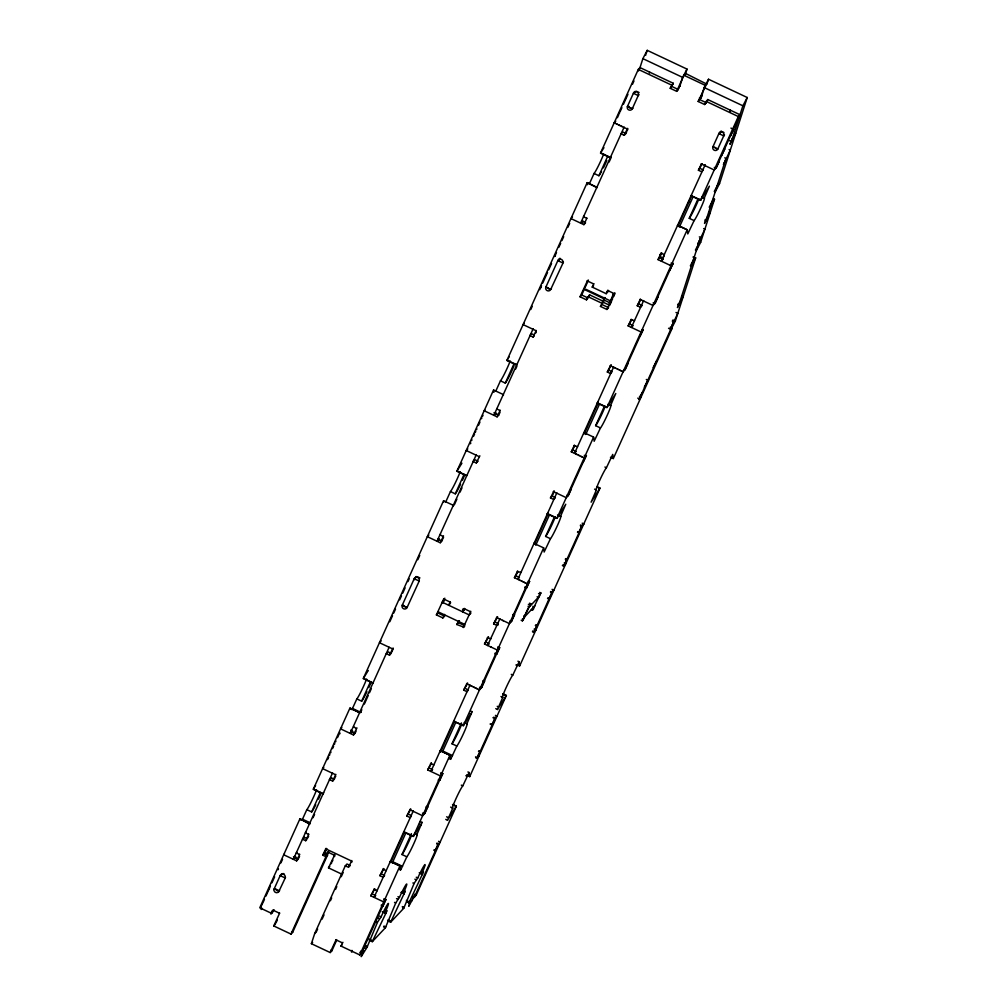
<?xml version="1.0" encoding="UTF-8"?>
<svg xmlns="http://www.w3.org/2000/svg" width="1007" height="1007" viewBox="0 0 1007 1007"><rect width="100%" height="100%" fill="white"/><g stroke="black" fill="none" stroke-linecap="round" stroke-linejoin="round"><path stroke-width="1.5" d="M452.747 804.442L456.372 806.154L416.231 895.059L413.185 898.332L408.741 906.287L410.252 901.479L408.968 902.776L406.538 901.63M506.269 695.547L497.496 709.532L502.757 697.36A12.512 0.919 -64.8 0 1 505.804 688.322A12.512 0.919 -64.8 0 1 512.802 675.093L519.121 661.763L517.913 661.196M410.239 901.655L409.547 901.227M639.609 68.828L642.881 58.645L647.224 50.35L687.013 69.105L685.251 74.581M645.613 55.347L645.94 54.353M646.255 53.346L647.224 50.35M649.389 73.083L649.679 72.164M610.871 300.64L613.276 293.805M679.813 86.3L680.254 84.928M680.48 84.248L682.67 77.401L687.013 69.105M699.45 97.918L700.671 98.485L704.183 87.546L708.525 79.251L747.232 97.503L719.539 183.626L715.197 191.922A3.575 1.75 27.6 0 1 714.303 191.418L718.633 183.123A3.575 1.75 27.6 0 0 719.539 183.626M706.977 84.034L707.418 82.662M707.644 81.982L708.525 79.251M663.147 257.792L662.883 258.308A3.575 1.75 27.6 0 1 660.202 255.098L660.642 253.726M729.874 111.651L730.339 110.178L729.911 111.135M668.547 328.282L670.964 329.415L673.469 321.636L672.261 321.069M747.232 97.503L742.902 105.798L731.397 141.559L729.584 140.703M670.964 329.415L675.307 321.132L695.648 257.868A3.575 1.75 27.6 0 0 694.704 257.502L692.992 257.037M700.683 242.246A3.575 1.75 27.6 0 1 699.777 241.743L695.447 250.026A3.575 1.75 27.6 0 0 696.341 250.542L700.683 242.246L714.504 199.248A3.575 1.75 27.6 0 0 713.56 198.895L709.23 207.178A3.575 1.75 27.6 0 1 710.174 207.543L714.504 199.248M336.741 940.034L331.895 950.772L330.195 952.559L311.377 943.685L314.662 933.665L345.3 865.806L346.987 864.006L350.021 865.428M261.619 907.798L261.191 909.497L261.833 908.755M351.959 950.381L351.531 952.093L352.035 951.552M271.437 912.002L270.87 914.066L272.884 910.882M362.772 951.842L361.211 956.65L367.052 947.222L377.537 922.135L381.099 916.848A12.512 0.919 -64.8 0 1 388.098 903.619A12.512 0.919 -64.8 0 1 385.052 912.657L383.239 911.801M369.267 940.236L372.288 941.671L385.379 927.774L395.877 902.687L399.439 897.401A12.512 0.919 -64.8 0 1 406.438 884.171A12.512 0.919 -64.8 0 1 403.392 893.209L401.264 892.215M387.607 920.788L390.628 922.223L403.719 908.327L414.204 883.24L417.779 877.953A12.512 0.919 -64.8 0 1 424.778 864.723A12.512 0.919 -64.8 0 1 421.719 873.761L419.302 872.628M385.757 926.943L383.957 926.037M399.313 869.557L400.937 869.494L406.828 856.806A12.512 0.919 -64.8 0 0 413.839 843.576A12.512 0.919 -64.8 0 0 416.885 834.539L422.16 822.367L413.386 836.339M448.719 758.523L450.746 759.089L456.838 746.049A12.512 0.919 -64.8 0 0 463.837 732.819A12.512 0.919 -64.8 0 0 466.896 723.781L472.17 711.622L463.371 725.594M372.288 941.671L386.461 912.052L386.826 910.806L384.926 910.013M390.653 922.16L405.179 891.371L403.392 893.209M406.375 900.409L409.346 901.957L423.494 871.911L421.719 873.761M467.903 771.954L469.111 772.52L462.805 785.85A12.512 0.919 -64.8 0 0 455.793 799.08A12.512 0.919 -64.8 0 0 452.747 808.118L447.486 820.29L456.259 806.292M274.093 909.774L271.588 913.362L259.768 907.785L299.91 818.88L309.778 824.179M503.412 395.323L503.324 394.543L493.543 390.024L456.863 471.251L466.543 475.808M678.252 89.648L676.666 91.335L670.209 88.289L673.343 83.317L640.011 67.595L638.312 69.395L600.499 153.14L610.179 157.709M261.883 905.066L262.298 904.135M262.714 903.203L264.451 899.364M265.949 896.054L267.447 892.731M267.736 892.076L268.378 890.918M268.945 889.42L270.43 886.11M271.928 882.799L274.621 876.833M280.903 862.911L282.526 859.336M327.552 759.618L327.93 758.762M328.307 757.919L328.697 757.075M329.453 755.388L329.843 754.545M330.598 752.858L330.988 752.002M332.511 748.629L332.889 747.786M333.267 746.942L333.657 746.099M334.412 744.4L334.802 743.556M335.558 741.869L335.948 741.026M337.471 737.64L337.849 736.797M338.226 735.953L338.994 734.267M389.81 621.734L392.516 615.718M393.712 613.074L395.512 609.097M399.703 599.82L401.491 595.842M402.687 593.186L405.091 587.887M407.923 581.605L409.182 578.824M417.804 559.728L419.73 555.461M471.553 440.663L471.943 439.82M473.466 436.446L473.844 435.603M474.234 434.747L474.612 433.904M475.38 432.217L475.757 431.374M476.512 429.687L476.903 428.844M478.426 425.458L478.803 424.614M479.194 423.771L479.949 422.084M481.484 418.698L481.862 417.855M482.617 416.168L483.008 415.325M530.765 309.552L532.225 306.304M539.739 289.664L541.527 285.698M542.735 283.043L547.518 272.444M548.714 269.788L551.546 263.507M554.693 256.533L556.493 252.556M558.885 247.256L560.685 243.279M561.881 240.623L563.681 236.658M567.86 227.368L569.66 223.403M617.392 117.693L618.902 114.357M619.406 113.212L619.746 112.482M620.236 111.387L621.911 107.673M623.421 104.338L626.052 98.497M626.43 97.654L627.94 94.318M632.472 84.298L633.969 80.963M638.501 70.943L640.011 67.595M269.083 889.747L269.448 888.954M278.121 869.733L278.486 868.94M470.458 443.747L470.823 442.954M540.96 287.612L541.325 286.819M555.449 255.539L554.945 256.269M302.087 820.101L306.82 809.653A12.512 0.919 -64.8 0 0 311.503 801.358A12.512 0.919 -64.8 0 0 316.576 789.79M351.947 709.658L356.83 698.908A12.512 0.919 -64.8 0 0 361.513 690.601A12.512 0.919 -64.8 0 0 366.586 679.033M460.212 471.691A12.512 0.919 -64.8 0 1 455.126 483.247A12.512 0.919 -64.8 0 1 450.444 491.554L445.572 502.317M510.209 360.934A12.512 0.919 -64.8 0 1 505.136 372.502A12.512 0.919 -64.8 0 1 500.454 380.797L495.721 391.245M603.634 154.147A12.512 0.919 -64.8 0 1 598.561 165.551A12.512 0.919 -64.8 0 1 594.067 173.456L589.347 183.903M279.48 890.855L278.838 891.535A2.001 1.938 43.3 0 1 278.133 892.353L276.724 892.693A3.248 3.159 43.3 0 1 274.697 891.837L273.854 890.326A2.001 1.938 43.3 0 1 274.005 889.257L280.16 875.612L281.859 873.812L281.129 875.41M414.645 579.705L415.916 576.91A2.681 2.606 43.3 0 1 416.143 576.495M558.784 260.473L559.54 258.812A2.681 2.606 43.3 0 1 559.93 258.207M634.385 93.047L635.153 91.36L633.39 93.299L638.224 95.577L638.929 94.759M306.82 809.653L311.654 811.944L320.453 792.459M356.83 698.908L361.664 701.187L370.463 681.701M450.444 491.554L455.29 493.833L464.076 474.36M500.454 380.797L505.287 383.088L514.086 363.603M594.067 173.456L598.913 175.734L607.712 156.249M278.838 891.535L285.535 877.324M389.13 647.262L350.235 733.411L352.488 731.019L350.675 730.163M632.245 108.832L638.287 95.438A2.681 2.606 43.3 0 0 636.953 91.914A2.681 2.606 43.3 0 0 633.453 93.16L627.399 106.553L632.245 108.832L632.811 108.24M303.397 839.108L304.177 837.383L307.576 838.516M313.064 817.709L314.562 814.373M330.095 779.959L331.102 777.744L333.72 778.977M360.544 712.553L361.815 709.721M364.358 704.082L368.184 695.61M369.468 692.778L371.382 688.549M454.333 504.834L456.876 499.182M460.061 492.121L461.974 487.892M515.647 369.028L516.918 366.208M609.109 162.014L611.06 157.721M294.925 858.53L295.643 856.932L294.434 856.365M351.418 733.411L352.488 731.019M438.121 541.376L439.266 538.833L437.013 541.225L476.336 454.623M495.406 414.506L496.124 412.92L493.858 415.312L533.181 328.71M581.819 223.126L582.889 220.734L580.636 223.126L624.151 127.083M271.588 913.362L273.35 909.85M284.44 853.986L283.697 854.767L296.612 860.847L299.696 854.263M304.177 837.383L302.478 839.183L305.7 840.707L308.784 834.123M331.102 777.744L329.402 779.544L332.637 781.067L335.822 774.358M341.826 727.507L340.555 728.854L353.457 734.934L356.969 727.897M390.54 654.021L391.182 653.354L387.959 651.831L386.26 653.631L389.482 655.142L393.095 648.005M428.831 535.069L427.333 536.668L440.235 542.748L443.533 535.938M477.759 461.068L474.725 459.645L473.038 461.445L476.261 462.956L479.873 455.819M484.883 410L484.178 410.755L497.093 416.835L500.177 410.252M534.201 334.966L531.583 333.732L529.883 335.52L533.118 337.043L536.202 330.46M572.517 216.92L570.956 218.569L583.859 224.649L586.943 218.066M625.913 133.478L622.691 131.955L620.992 133.755L624.214 135.278L627.625 128.355M297.883 859.5L298.664 858.266M299.016 857.461L299.557 856.277M308.117 837.321L308.658 836.125M334.513 778.864L334.865 778.071M335.407 776.875L335.759 776.082M355.333 732.744L356.05 731.158M391.723 652.158L392.252 650.963M392.617 650.17L393.158 648.974M442.287 540.155L442.652 539.362M443.181 538.166L443.546 537.373M498.465 415.375L498.956 414.645M499.497 413.449L500.038 412.253M535.888 332.864L536.24 332.071M626.455 132.282L626.807 131.489M627.348 130.293L627.89 129.097M327.64 854.88L325.941 856.68L322.718 855.157L324.405 853.357L327.64 854.88L292.685 932.281L290.998 934.081L273.74 925.949L279.694 912.997M275.968 922.953L276.51 921.77M276.774 921.166L277.315 919.97M322.718 855.157L326.016 848.347M324.405 853.357L326.558 848.586M326.721 848.712L324.053 854.427M670.209 88.289L673.343 83.317M325.689 854.981L326.356 855.283L328.42 851.431M290.998 934.081L325.941 856.68M326.356 855.283L328.76 851.897M443.583 617.14L442.841 617.933L436.396 614.887L443.886 598.649M587.635 298.588L586.464 299.822L580.019 296.788L587.622 280.424M436.396 614.887L438.536 612.092M442.577 603.143L444.817 598.183M580.019 296.788L581.706 294.988L588.44 280.072M443.168 602.488L444.389 599.769L442.136 602.161L469.023 614.836L470.521 613.238M676.666 91.335L683.917 75.273L685.616 73.473L706.7 84.059M678.819 88.54L679.272 87.533M679.725 86.526L680.178 85.519M685.163 74.48L685.616 73.473M341.436 873.975L328.496 867.87L334.878 854.477M331.265 863.691L331.807 862.496M332.348 861.3L332.889 860.116M334.5 856.529L334.865 855.736M442.841 617.933L444.591 614.408M450.343 601.683L448.593 605.207L449.651 604.074M586.464 299.822L589.598 294.85L603.583 301.445L600.449 306.418L606.906 309.464L608.593 307.664L602.148 304.618M608.518 290.507L606.201 293.692L592.217 287.096L593.866 283.697M443.898 616.8L444.628 615.932M450.645 602.614L449.965 603.747M588.793 296.637L589.598 294.85M317.633 929.033L316.248 931.979M322.102 919.139L324.015 914.897M330.397 900.762L331.668 897.942M335.507 889.458L336.779 886.626M341.247 876.732L343.16 872.49M602.425 301.634L604.829 297.531M463.698 627.109L456.826 624.516L458.789 620.778M464.214 608.392L462.565 611.79L464.806 608.807M600.449 306.418L603.583 301.445M606.201 293.692L607.838 290.293M602.652 301.496L605.106 297.657M456.826 624.516L459.419 620.727M345.3 865.806L348.523 867.317L351.821 860.507M351.657 862.344L352.009 861.551M705.366 103.734L704.623 104.514L698.178 101.48L706.385 84.399M698.178 101.48L702.584 93.651M602.74 302.024L608.782 304.882L612.067 297.606M612.621 296.385L613.804 294.51M463.27 627.562L470.773 611.312M606.906 309.464L614.824 292.773M609.952 303.648L610.758 302.478M470.357 613.829L470.798 612.835M609.499 305.675L609.94 304.68M610.393 303.686L610.846 302.692M611.287 301.697L611.74 300.703M612.193 299.708L612.634 298.714M613.54 296.725L613.98 295.731M614.434 294.736L614.887 293.742M704.623 104.514L707.757 99.542L740.019 114.748L715.889 168.182L714.278 167.414M705.894 103.167L706.411 102.525M707.04 101.128L707.757 99.542M330.195 952.559L336.149 939.619M362.734 951.816L359.776 954.938L340.958 946.064L342.921 942.313M384.158 898.672L385.971 899.515L383.717 901.92L370.815 895.827L374.428 888.69M384.196 876.09L383.138 877.21L379.903 875.687L383.516 868.538M411.334 816.211L410.063 817.558L406.841 816.048L410.239 809.125M441.016 772.747L442.828 773.603L440.575 776.007L427.66 769.914L431.273 762.765M467.764 690.752L466.921 691.645L463.686 690.122L467.097 683.199M497.861 646.834L499.686 647.69L497.42 650.081L484.518 644.002L488.03 636.965M497.999 624.139L496.841 625.372L493.619 623.862L497.118 616.825M528.398 580.85L529.606 581.417L527.341 583.821L514.439 577.728L517.522 571.145M550.464 497.936L552.163 496.149L555.386 497.672L553.686 499.459L550.464 497.936L553.976 490.9M583.015 462.465L586.452 455.504L584.198 457.895L571.296 451.816L574.38 445.232M611.715 372.313L610.544 373.547L607.322 372.024L610.821 364.987M639.873 336.552L643.309 329.591L641.056 331.983L628.141 325.903L631.225 319.32M641.95 305.7L640.465 307.273L637.242 305.75L640.326 299.167M669.793 270.279L673.23 263.318L670.977 265.71L658.062 259.63L661.146 253.047M702.395 170.989L701.652 171.769L698.417 170.259L701.514 163.663M370.815 895.827L374.843 888.866M379.903 875.687L383.931 868.726M406.841 816.048L410.869 809.074M427.66 769.914L431.512 763.344M463.686 690.122L467.714 683.161M484.518 644.002L488.546 637.041M493.619 623.862L497.647 616.888M514.439 577.728L518.114 571.561M552.163 496.149L554.316 491.378M571.296 451.816L574.959 445.648M607.322 372.024L611.35 365.063M628.141 325.903L631.817 319.735M637.242 305.75L640.905 299.582M658.062 259.63L661.914 253.059M698.417 170.259L702.269 163.688M487.539 645.424L499.925 618.789M556.846 492.801L518.089 578.798M643.662 300.577L631.376 327.426L632.849 325.853M705.227 164.657L661.297 261.153L663.135 259.202M712.906 146.846L718.948 133.453A2.681 2.606 43.3 0 1 722.447 132.219A2.681 2.606 43.3 0 1 723.794 135.744L717.739 149.137L713.183 146.493M390.703 862.395L404.235 832.411M440.562 751.99L454.585 720.924M497.76 625.309L498.15 624.441M534.352 544.271L548.374 513.205M584.186 433.879L598.208 402.813M678.139 225.795L691.708 195.736M719.879 133.352L720.647 131.665M392.277 862.999L405.683 833.355M442.577 751.625L455.693 722.598M549.306 515.257L535.749 545.215M599.316 404.499L585.759 434.458M692.942 197.158L679.373 227.116M406.828 856.806L401.994 854.528L411.422 833.645M456.838 746.049L452.005 743.77L461.42 722.9M557.022 518.215L565.77 504.255L560.509 516.44A12.512 0.919 -64.8 0 1 557.463 525.478A12.512 0.919 -64.8 0 1 550.464 538.707L545.618 536.429L554.416 516.943M607.032 407.457L615.78 393.498L610.519 405.683A12.512 0.919 -64.8 0 1 607.473 414.72A12.512 0.919 -64.8 0 1 600.462 427.95L595.628 425.671L604.427 406.186M700.658 200.116L709.394 186.157L704.145 198.341A12.512 0.919 -64.8 0 1 701.086 207.379A12.512 0.919 -64.8 0 1 694.087 220.609L689.241 218.318L698.04 198.845M359.776 954.938L399.917 866.02L390.338 861.426L390.464 862.458M533.874 543.365L543.654 547.884L463.258 725.745L453.591 721.176L463.484 725.43M593.564 437.164L556.884 518.391L547.204 513.834M740.019 114.748L738.32 116.548L700.507 200.292L690.827 195.736M361.475 953.138L385.404 900.12L383.793 899.364M381.326 905.91L383.101 905.885L385.971 899.515M409.711 809.678L422.613 815.758L424.878 813.366L427.748 807.01L426.54 806.431M438.183 779.997L439.958 779.972L442.828 773.603M466.568 683.766L479.47 689.845L481.724 687.454L484.594 681.097L483.385 680.518M495.029 654.084L496.803 654.059L499.686 647.69M496.489 617.492L509.391 623.572L511.644 621.181L514.527 614.824L513.306 614.245M524.962 587.811L526.724 587.786L529.606 581.417M730.931 128.103L733.7 129.399L730.264 136.36M550.464 538.707L544.145 552.025L543.654 547.884M600.462 427.95L594.155 441.267L593.664 437.126L583.884 432.607L584.11 433.602M694.087 220.609L687.781 233.926L687.278 229.785L677.598 225.228L677.698 225.996M367.052 947.222L365.226 946.366M521.185 620.262L522.394 620.841L530.702 603.734L529.493 603.168M522.394 620.841L524.962 616.46L523.753 615.894M530.702 603.734L529.267 606.919L528.058 606.34M385.379 927.774L383.566 926.918M531.344 609.487L532.565 610.066L534 606.881L532.791 606.315M539.664 592.393L540.872 592.959L538.304 597.34L537.096 596.761M532.565 610.066L540.872 592.959M403.719 908.327L402.51 907.76M613.238 458.563L612.734 454.421L606.428 467.739A12.512 0.919 -64.8 0 0 599.429 480.968A12.512 0.919 -64.8 0 0 596.371 490.006L591.109 502.191L599.895 488.194M433.828 850.235L435.037 850.802L437.907 844.445L440.172 842.041L439.367 841.663M475.606 757.717L476.815 758.284L480.251 751.323L479.042 750.756M490.082 724.033L491.894 724.889L494.764 718.532L497.017 716.128L496.212 715.75M532.451 631.804L533.66 632.371L537.096 625.41L535.888 624.843M547.531 598.41L548.739 598.976L553.472 590.026M562.372 565.531L563.593 566.098L567.029 559.149L565.808 558.57M577.452 532.137L578.673 532.703L581.543 526.346L583.796 523.942L582.99 523.564M412.87 896.079L414.544 896.859L438.586 843.728M671.518 327.703L639.382 398.898L637.771 398.13M670.121 327.338L672.135 328.295L613.339 458.525L610.469 457.266M408.968 902.776L409.346 901.957M372.691 940.79L369.091 939.015M700.671 98.485L702.294 95.375M613.187 296.36L613.729 295.328M660.202 255.098L660.743 254.066M663.424 257.263L664.242 255.715M732.479 138.198L729.949 144.328L735.727 133.264L734.518 132.697M724.902 161.762L723.454 164.531L730.314 150.106L729.106 149.527M707.052 217.26L704.522 223.39L710.3 212.326L709.092 211.76M699.462 240.824L698.027 243.593L704.887 229.168L703.679 228.602M694.704 257.502L690.374 265.798A3.575 1.75 27.6 0 1 691.318 266.163L695.648 257.868M679.977 301.433L677.447 307.563L683.224 296.511L682.016 295.945M672.386 325.009L670.939 327.766L677.812 313.341L675.999 312.485M600.625 152.988L601.796 151.126M602.324 150.257L602.866 149.401M603.407 148.532L603.936 147.677M610.343 157.482L610.934 156.538M517.308 363.892L516.78 364.748L507.062 360.242L508.17 358.467M508.711 357.598L509.24 356.742M466.694 475.631L457.052 470.999L458.701 468.356M459.242 467.5L459.771 466.631M460.312 465.775L460.854 464.919M461.382 464.051L461.923 463.195M373.068 682.973L363.439 678.34L365.075 675.71M365.617 674.841L366.158 673.985M366.686 673.117L367.228 672.261M367.769 671.405L368.298 670.536M323.675 792.748L323.146 793.604L313.429 789.098L315.606 785.598M607.108 407.332L597.403 402.825L597.969 401.906M557.11 518.089L547.393 513.583L547.959 512.664M403.744 831.706L413.474 836.188M690.978 195.547L700.734 199.99M400.522 870.124L400.018 865.982L390.238 861.463M365.805 948.544L364.043 947.637M627.676 106.188L627.474 106.415A2.681 2.606 43.3 0 0 628.809 109.939A2.681 2.606 43.3 0 0 632.308 108.693M614.987 123.206L614.182 122.829L615.78 121.142M624.214 135.278L625.813 133.591M584.249 215.976L583.506 216.769L586.741 218.292M583.859 224.649L585.558 222.849L581.53 220.948M559.54 258.812L557.84 260.612L545.87 287.121A2.681 2.606 43.3 0 0 547.216 290.645A2.681 2.606 43.3 0 0 550.716 289.399L551.345 288.732M563.429 262.11L550.716 289.399L545.87 287.121L546.511 286.441M524.206 323.398L523.086 324.606L535.988 330.686M720.999 131.351L718.885 133.591L723.731 135.882M533.118 337.043L534.176 335.923M723.794 135.744L724.524 134.951M718.117 148.658L717.802 148.998A2.681 2.606 43.3 0 1 714.303 150.244A2.681 2.606 43.3 0 1 712.969 146.707M592.217 287.096L593.589 285.648M702.71 170.649L703.339 169.982L700.117 168.459M724.272 149.615L724.839 149.023L721.402 155.984M718.771 161.812L719.338 161.221L716.455 167.577L714.202 169.969L701.3 163.889M497.269 408.389L496.741 408.955L499.963 410.478M497.093 416.835L497.936 415.941M466.795 449.915L466.228 450.519L479.131 456.599M467.072 449.613L467.777 448.87M608.782 304.882L609.739 303.875M664.381 254.57L660.944 253.273M476.261 462.956L477.847 461.282M634.561 320.73L631.011 319.534M657.584 297.317L658.15 296.725L655.28 303.082L653.014 305.473L640.112 299.394M440.512 534.201L439.883 534.868L443.105 536.391M440.235 542.748L441.607 541.288M415.916 576.91L414.217 578.71L402.246 605.22A2.681 2.606 43.3 0 0 403.593 608.744A2.681 2.606 43.3 0 0 407.092 607.498L407.294 607.271M613.704 366.888L574.519 453.339L575.5 452.294M419.378 580.661L407.092 607.498L402.246 605.22L402.775 604.653M627.663 363.59L628.23 362.986L625.36 369.355L623.094 371.747L610.192 365.667M670.448 330.095L672.135 328.295M381.15 640.905L379.45 642.705L392.365 648.785M656.677 360.582L653.241 367.542L653.807 366.938M577.603 446.756L574.166 445.459M389.482 655.142L390.225 654.361M644.946 386.562L644.379 387.154L647.828 380.193L646.305 379.475M642.252 392.529L638.816 399.489L641.069 397.098L639.458 396.343M339.875 732.895L339.976 733.7M570.805 489.503L571.372 488.911L568.502 495.268L566.249 497.659L553.334 491.58M353.533 726.601L356.327 728.577M353.457 734.934L354.942 733.36M323.763 767.384L322.605 768.618L335.507 774.698M463.912 626.883L464.756 625.989M520.959 572.442L517.308 571.372M332.562 772.885L293.377 859.336L295.643 856.932M518.366 578.509L519.083 577.754M332.637 781.067L333.795 779.821M578.673 532.703L579.226 532.099L578.018 531.532M498.327 623.811L495.306 622.062M305.876 832.26L305.348 832.827L308.583 834.337M490.938 638.828L487.388 637.645M514.527 614.824L512.752 614.849M487.74 645.525L488.911 644.291M563.593 566.098L565.443 563.517M305.7 840.707L306.657 839.7M296.788 852.413L296.259 852.967L299.482 854.49M539.462 596.157L528.172 608.127L523.854 617.669L535.145 605.698M296.612 860.847L297.556 859.84M548.739 598.976L549.306 598.372L548.098 597.806M260.712 906.778L261.354 906.099M470.068 684.987L430.895 771.438L432.444 769.789M468.192 690.298L465.385 688.335M484.594 681.097L482.819 681.122M533.66 632.371L535.925 629.979L535.12 629.602M273.74 925.949L274.37 925.269M274.684 924.942L275.427 924.149M328.496 867.87L329.767 866.524M433.979 764.854L430.543 763.558M349.265 866.536L349.907 865.869M491.894 724.889L492.461 724.285L491.252 723.718M413.361 810.748L374.038 897.35L375.17 896.154M427.748 807.01L425.974 807.035M476.815 758.284L479.068 755.892L477.859 755.326M314.662 933.665L315.72 932.545M311.377 943.685L312.648 942.338M386.222 870.614L382.786 869.318M384.611 875.637L381.603 873.887M377.122 890.767L373.685 889.471M340.958 946.064L341.914 945.057M435.037 850.802L435.603 850.21L434.395 849.631M385.052 912.657L386.826 910.806M423.418 871.974L422.21 871.395M688.612 201.564L690.324 202.029M683.917 75.273L705.429 85.406M642.881 58.645L682.67 77.401M704.183 87.546L742.902 105.798M638.312 69.395L671.644 85.117M706.058 101.329L738.32 116.548M671.908 86.501L678.366 89.535M699.865 99.68L706.322 102.727M636.336 91.234L639.105 92.531M721.15 131.2L723.907 132.509M724.776 157.822L725.984 158.401L705.97 220.621L704.749 220.055M614.182 122.829L627.097 128.909M701.715 197.196L704.145 198.341M600.713 152.837L610.393 157.407M596.849 187.239L587.169 182.67L506.873 360.493L516.553 365.05M677.497 225.266L687.177 229.823L606.894 407.634L597.214 403.077M699.336 236.884L700.545 237.463L678.894 304.806L677.673 304.24M659.761 257.83L662.984 259.353M671.052 263.154L672.663 263.922L654.714 303.686L653.102 302.918M638.929 303.963L641.962 305.385M672.89 319.987L675.307 321.132M587.194 280.877L593.652 283.924M607.636 290.507L614.081 293.553M607.02 291.489L607.888 291.892M585.873 289.311L610.745 301.03M585.017 289.815L603.772 298.651M604.024 300.036L610.481 303.082M587.912 296.65L601.884 303.233M581.706 294.988L587.761 297.845M629.841 324.103L632.862 325.538M641.937 329.805L642.743 330.195L624.793 369.947L623.988 369.569M609.008 370.236L611.841 371.558M607.8 404.399L610.519 405.683M493.946 412.757L498.78 415.035M572.983 450.016L576.218 451.539M584.274 455.34L585.885 456.108L567.935 495.872L566.727 495.293M604.917 467.034L606.428 467.739M597.239 486.746L600.008 488.055L519.713 665.866L517.296 664.733M597.013 487.061L599.782 488.357M594.558 489.15L596.371 490.006M582.184 523.187L583.796 523.942M580.498 524.987L582.21 525.629L564.147 565.506L562.938 564.94M557.488 515.018L560.509 516.44M580.334 525.767L581.543 526.346M565.254 559.175L566.463 559.741M565.846 563.706L564.235 562.951M552.063 589.359L553.875 590.215M550.967 591.449L552.176 592.015L534.226 631.779L532.615 631.011M437.894 539.06L441.935 540.96M516.138 575.941L519.36 577.452M550.414 592.04L551.622 592.607M524.911 586.93L526.724 587.786M538.531 593.589L539.739 594.155M528.373 604.364L529.581 604.93M532.476 608.291L533.685 608.857M522.318 619.066L523.527 619.645M535.321 625.448L536.542 626.014M534.113 629.123L535.925 629.979M417.162 576.646L419.932 577.942M510.436 620.614L511.644 621.181M509.869 621.206L511.09 621.785L529.04 582.021L528.234 581.643M443.571 598.976L450.028 602.022M464 608.618L470.458 611.652M462.515 609.172L464.265 610.003M437.831 611.702L464.718 624.378M438.083 613.087L444.54 616.133M458.512 622.716L464.567 625.574M486.205 642.202L488.836 643.448M497.911 647.715L499.12 648.294L481.157 688.058L479.546 687.29M494.991 653.203L496.803 654.059M517.195 664.771L519.612 665.904L519.121 661.763M515.911 664.972L517.12 665.551M511.292 674.375L512.802 675.093M502.757 693.685L506.383 695.396L469.715 776.624L466.581 775.239M503.135 694.276L506.156 695.711M500.945 696.504L502.757 697.36M480.515 686.887L481.724 687.454M497.231 706.335L498.44 706.901M495.759 708.626L497.571 709.482M495.406 715.373L497.017 716.128M493.72 717.173L495.331 717.928L477.381 757.692L475.556 756.836M492.952 717.676L494.764 718.532M470.861 711.093L472.069 711.659M469.992 713.673L471.2 714.24M464.177 722.497L466.896 723.781M372.93 683.149L363.25 678.592L443.533 500.781L453.314 505.3L453.414 506.08M478.476 751.36L479.684 751.927M352.513 708.45L360.984 712.44M442.853 751.033L452.533 755.59M359.7 712.641L350.021 708.085L350.172 709.381M359.6 712.679L349.92 708.122L313.24 789.35L322.92 793.906M440.248 750.706L449.928 755.275L450.532 759.379M466.682 775.201L469.715 776.624L469.111 772.52M465.901 775.73L467.11 776.296M351.116 731.246L355.156 733.146M429.36 768.127L432.582 769.638M440.651 773.439L442.262 774.207L424.312 813.971L422.499 813.115M461.294 785.133L462.805 785.85M438.75 779.393L439.958 779.972M452.521 804.744L456.158 806.456M450.632 807.111L452.747 808.118M446.617 816.803L448.442 817.659M445.749 819.383L447.561 820.239M423.67 812.8L424.878 813.366M408.527 814.248L411.36 815.582M420.246 821.561L422.071 822.417M419.378 824.141L421.19 824.997M438.561 841.286L440.172 842.041M436.862 843.086L438.473 843.841M414.469 833.393L416.885 834.539M436.698 843.866L437.907 844.445M403.58 831.933L413.26 836.49L449.928 755.275L440.349 750.668L440.474 751.7M419.516 873.132L422.55 874.554M302.503 819.207L310.37 822.908M392.843 861.791L402.523 866.347M309.69 823.399L300.01 818.842L300.162 820.139M416.256 877.248L417.779 877.953M414.871 879.187L416.08 879.753M412.87 882.963L414.078 883.529M325.588 848.788L351.393 860.96M327.791 852.111L334.248 855.144M326.721 852.866L328.043 853.495M414.569 894.279L416.231 895.059M403.266 890.566L405.078 891.422M323.599 853.986L324.342 854.339M412.14 897.552L413.348 898.118M401.189 892.58L404.21 894.002M410.655 900.233L411.863 900.812M397.929 896.696L399.439 897.401M406.702 901.643L409.723 903.065M396.531 898.634L397.74 899.201M374.377 889.496L376.719 890.603M394.53 902.41L395.738 902.977M402.297 906.59L404.109 907.445M293.465 856.781L298.299 859.059M372.502 894.04L375.737 895.563M381.288 905.029L383.101 905.885M382.245 911.738L385.87 913.45M388.035 919.857L391.056 921.279M379.589 916.143L381.099 916.848M378.191 918.082L379.4 918.648M283.03 873.497L284.238 874.063M376.19 921.858L377.398 922.425M274.181 888.854L279.442 890.692L278.41 890.905A3.248 3.159 43.3 0 1 276.396 890.037L275.591 888.766M366.221 945.774L367.429 946.341M363.162 950.608L364.37 951.174M360.846 951.023L362.658 951.879M273.035 910.177L279.48 913.223M335.948 939.833L342.393 942.879M271.953 910.932L273.287 911.562M359.801 952.345L362.243 953.428M291.602 931.777L292.685 932.281M330.711 950.218L331.895 950.772M616.611 123.962L617.417 124.352M619.028 125.107L619.834 125.485M621.445 126.253L622.25 126.63M704.522 165.412L705.328 165.79M670.171 265.332L670.977 265.71M612.734 294.85L613.943 295.416M615.025 367.945L615.843 368.323M617.455 369.091L618.26 369.468M619.871 370.224L620.677 370.614M622.288 371.369L623.094 371.747M576.13 454.094L576.935 454.484M578.547 455.24L579.352 455.617M580.976 456.385L581.782 456.763M583.393 457.518L584.198 457.895M519.285 580.007L520.09 580.397M521.702 581.152L522.507 581.53M524.118 582.298L524.924 582.675M526.535 583.431L527.341 583.821M502.531 620.35L503.336 620.727M490.56 646.859L491.378 647.237M471.402 686.044L472.207 686.422M473.819 687.189L474.624 687.567M476.248 688.322L477.054 688.712M478.665 689.468L479.47 689.845M413.726 896.482L414.544 896.859M597.013 187.717L587.27 182.632L587.509 184.709M533.974 543.327L534.1 544.359M493.644 389.986L493.921 392.315M443.634 500.743L443.797 502.027M698.808 199.008A12.512 0.919 -64.8 0 1 693.735 210.413A12.512 0.919 -64.8 0 1 689.241 218.318M605.182 406.35A12.512 0.919 -64.8 0 1 600.109 417.767A12.512 0.919 -64.8 0 1 595.628 425.671M555.184 517.107A12.512 0.919 -64.8 0 1 550.099 528.511A12.512 0.919 -64.8 0 1 545.618 536.429M411.548 835.206A12.512 0.919 -64.8 0 1 406.476 846.623A12.512 0.919 -64.8 0 1 401.994 854.528M461.76 723.907A12.512 0.919 -64.8 0 1 456.687 735.462A12.512 0.919 -64.8 0 1 452.005 743.77M606.793 160.516A12.512 0.919 -64.8 0 1 603.394 167.829M601.519 171.492A12.512 0.919 -64.8 0 1 598.913 175.734M514.099 365.667A12.512 0.919 -64.8 0 1 505.287 383.088M464.844 474.524A12.512 0.919 -64.8 0 1 462.465 480.201M460.564 484.317A12.512 0.919 -64.8 0 1 455.29 493.833M320.742 793.856A12.512 0.919 -64.8 0 1 318.476 799.117M315.745 804.82A12.512 0.919 -64.8 0 1 311.654 811.944M370.991 682.456A12.512 0.919 -64.8 0 1 368.852 687.554M366.938 691.658A12.512 0.919 -64.8 0 1 361.664 701.187M717.5 148.684A2.681 2.606 43.3 0 1 714.857 147.425M632.534 108.252A2.681 2.606 43.3 0 1 629.023 106.377M407.306 607.057A2.681 2.606 43.3 0 1 403.996 605.698M551.421 288.719A2.681 2.606 43.3 0 1 547.632 287.599M562.686 262.89L557.84 260.612A2.681 2.606 43.3 0 1 561.34 259.365A2.681 2.606 43.3 0 1 562.686 262.89M419.05 580.989L414.217 578.71A2.681 2.606 43.3 0 1 417.716 577.464A2.681 2.606 43.3 0 1 419.05 580.989M285.006 877.89L280.16 875.612A2.681 2.606 43.7 0 1 283.659 874.366A2.681 2.606 43.7 0 1 285.006 877.89"/></g></svg>
